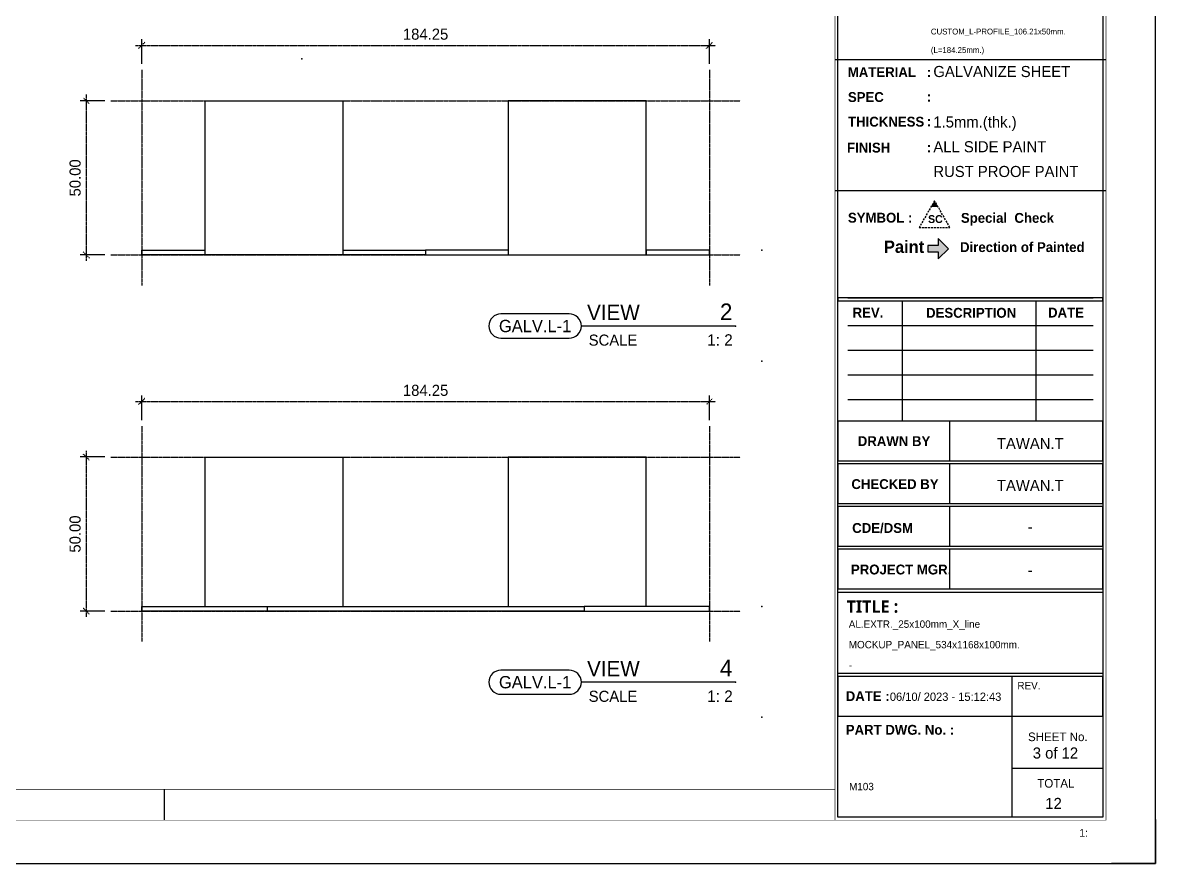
# Model space of a CAD drawing. Header units: millimetres. Extents: x -244126 to 368105, y -173968 to 259060.
# Drawn here: x 9336 to 9703.6, y 3898.1 to 4170.9 of the extents above; entities that cross this region are included whole.
import ezdxf
from ezdxf.enums import TextEntityAlignment as Align

# ---------------------------------------------------------------- set-up
doc = ezdxf.new("R2010")
doc.units = ezdxf.units.MM
doc.header["$MEASUREMENT"] = 0
for name, pattern in [('005_GG_TA_LINE', [13.75, 5, -1.25, 1.25, -1.25, 5]), ('ACAD_ISO04W100', [30, 24, -3, 0, -3]), ('BORDER2', [22.225, 6.35, -3.175, 6.35, -3.175, 0, -3.175]), ('CENTER', [2, 1.25, -0.25, 0.25, -0.25]), ('HIDDEN', [9.525, 6.35, -3.175]), ('TA_GL_000.00010', [0.000275, 0.0001, -2.5e-05, 2.5e-05, -2.5e-05, 0.0001]), ('TA_HL_003.00000', [19.5, 10.65, -8.85])]:
    doc.linetypes.add(name, pattern=pattern)
for name, color, linetype in [('000 - D I M', 6, 'Continuous'), ('000 - D I M 0.25', 6, 'Continuous'), ('000 - GRID', 8, 'CENTER'), ('000 - L I N E 0.1', 1, 'Continuous'), ('000 - SYMBOL CON', 1, 'Continuous'), ('000 - T E X T', 4, 'Continuous'), ('000 - TITLEBLOCK', 4, 'Continuous'), ('000 - WIPEOUT', 250, 'Continuous'), ('002 - STRUCTURAL STEEL', 4, 'Continuous'), ('FL-Support ii', 5, 'Continuous'), ('T E X T', 4, 'Continuous')]:
    doc.layers.add(name, color=color, linetype=linetype)
doc.styles.add('BROWALLIA', font='BrowalliaUPC.ttf')
doc.styles.add('Cetury Gothic', font='GOTHIC.TTF')
doc.styles.add('CORDIA', font='cordia.shx')
doc.styles.add('MtXpl_BrowalliaUPC', font='BrowalliaUPC.ttf')
doc.styles.add('MtXpl_Century_Gothic', font='GOTHICB.TTF')
doc.styles.add('MtXpl_Malgun_Gothic', font='malgunbd.ttf')
doc.styles.add('TA', font='Cordia New.ttf', dxfattribs={"height": 4.5})
doc.dimstyles.new('DIM E-E', dxfattribs={"dimscale": 2, "dimtxt": 0.18, "dimasz": 0.1, "dimexe": 0.1, "dimexo": 0.1, "dimgap": 0.09, "dimtad": 1, "dimtoh": 1, "dimzin": 0, "dimdsep": 46, "dimtxsty": 'CORDIA', "dimblk": 'OBLIQUE', "dimcen": 0.1, "dimdle": 0.1, "dimclrd": 40, "dimclre": 140, "dimclrt": 3, "dimadec": 0, "dimazin": 0, "dimtfac": 1, "dimtix": 1, "dimtmove": 2, "dimatfit": 3, "dimfxl": 1, "dimtolj": 1, "dimtzin": 0, "dimarcsym": 0})

# ---------------------------------------------------------------- blocks, each defined once
blk = doc.blocks.new('A$Cfd196da9')
at = {"color": 0, "linetype": 'ByBlock', "const_width": 0.1}
blk.add_lwpolyline([(-143.5, -98), (96.5, -98), (96.5, 99), (-143.5, 99)], close=True, dxfattribs=at)
blk = doc.blocks.new('*U1670')
h = blk.add_hatch(color=150)
h.dxf.hatch_style = 1
h.paths.add_polyline_path([(522.34, 214.96), (521.18, 212.96), (523.49, 212.96)])
at = {"layer": 'FL-Support ii'}
blk.add_hatch(color=1, dxfattribs=at).paths.add_polyline_path([(523.53, 200.43), (523.53, 202.76), (526.87, 199.42), (523.53, 196.08), (523.53, 198.41), (520.19, 198.41), (520.19, 200.43)])
at = {"color": 3, "linetype": 'Continuous'}
for p, q in [((578, 260.72), (490, 260.72)), ((578, 260.72), (490, 260.72)), ((578, 218.23), (490, 218.23)), ((511.81, 182.47), (511.81, 143.47)), ((555.19, 182.47), (555.19, 143.47)), ((494.21, 174.47), (573.79, 174.47)), ((527.24, 143.47), (527.24, 130.61)), ((527.24, 129.61), (527.24, 116.75)), ((527.24, 115.75), (527.24, 102.89)), ((527.24, 101.89), (527.24, 89.03)), ((547.4, 60.57), (547.4, 47.72)), ((547.4, 47.72), (547.4, 15)), ((547.4, 30.86), (577, 30.86))]:
    blk.add_line(p, q, dxfattribs=at)
at = {"color": 8, "linetype": 'Continuous'}
for p, q in [((494.21, 183.47), (573.79, 183.47)), ((494.21, 166.47), (573.79, 166.47)), ((494.21, 158.47), (573.79, 158.47)), ((494.21, 150.47), (573.79, 150.47))]:
    blk.add_line(p, q, dxfattribs=at)
at = {"color": 150, "linetype": 'HIDDEN', "ltscale": 0.1}
blk.add_lwpolyline([(517.34, 206.3), (527.34, 206.3), (522.34, 214.96), (517.34, 206.3)], dxfattribs=at)
at = {"color": 3, "linetype": 'Continuous'}
for points in [[(577, 182.47), (577, 183.47), (491, 183.47), (491, 182.47)], [(577, 130.61), (577, 143.47), (491, 143.47), (491, 130.61)], [(577, 116.75), (577, 129.61), (491, 129.61), (491, 116.75)], [(577, 102.89), (577, 115.75), (491, 115.75), (491, 102.89)], [(577, 89.03), (577, 101.89), (491, 101.89), (491, 89.03)], [(577, 88.03), (577, 61.57), (491, 61.57), (491, 88.03)], [(577, 47.72), (577, 60.57), (491, 60.57), (491, 47.72)], [(577, 47.72), (577, 15), (491, 15), (491, 47.72)]]:
    blk.add_lwpolyline(points, close=True, dxfattribs=at)
blk.add_point((317, 261))
at = {"layer": '000 - L I N E 0.1', "color": 21, "linetype": 'Continuous'}
blk.add_lwpolyline([(594, 14.24), (594, 0), (579.76, 0)], dxfattribs=at)
at = {"layer": '000 - T E X T', "color": 3}
blk.add_line((272.45, 14), (272.45, 24), dxfattribs=at)
at = {"layer": '000 - T E X T', "color": 3, "const_width": 0.2}
blk.add_lwpolyline([(578, 14), (490, 14), (490, 408), (578, 408)], close=True, dxfattribs=at)
at = {"layer": '000 - T E X T', "color": 3}
blk.add_lwpolyline([(577, 15), (491, 15), (491, 407), (577, 407)], close=True, dxfattribs=at)
at = {"layer": '000 - T E X T', "color": 3, "const_width": 0.2}
blk.add_lwpolyline([(10, 24), (490, 24)], dxfattribs=at)
at = {"layer": '000 - TITLEBLOCK', "color": 250}
blk.add_lwpolyline([(0, 0), (594, 0), (594, 420), (0, 420)], close=True, dxfattribs=at)
at = {"layer": 'FL-Support ii', "color": 5}
blk.add_lwpolyline([(523.53, 196.08), (526.87, 199.42), (523.53, 202.76), (523.53, 200.43), (520.19, 200.43), (520.19, 198.41), (523.53, 198.41)], close=True, dxfattribs=at)
at = {"layer": '000 - T E X T', "color": 3, "xscale": 2, "yscale": 2, "zscale": 2}
blk.add_blockref('A$Cfd196da9', (297, 210), dxfattribs=at)
at = {"color": 4, "style": 'Cetury Gothic'}
blk.add_text(' 1:', height=2.502, dxfattribs=at).set_placement((568.4, 8.64))
at = {"color": 4, "style": 'TA'}
blk.add_attdef('PAPER_SIZE', text='', height=2.5, dxfattribs=at).set_placement((568.6, 9.97), align=Align.MIDDLE_RIGHT)
blk.add_attdef('SCALE_SIZE', text='', height=2.5, dxfattribs=at).set_placement((573.51, 10.03), align=Align.MIDDLE_LEFT)
at = {"layer": '000 - D I M 0.25', "color": 2, "insert": (518.99, 202.05), "char_height": 4, "width": 134.2273, "attachment_point": 3, "style": 'BROWALLIA'}
blk.add_mtext('{\\fBrowalliaUPC|b1|i0|c222|p34;Paint}', dxfattribs=at)
at = {"layer": '000 - T E X T', "linetype": '005_GG_TA_LINE', "insert": (506.85, 55.4), "char_height": 2.6877, "attachment_point": 1, "style": 'Cetury Gothic'}
blk.add_mtext(' 06/10/ 2023 - 15:12:43 ', dxfattribs=at)
at = {"layer": '000 - T E X T', "color": 250, "style": 'TA'}
for tag, height, p in [('SUPERLINK', 2, (17.26, 415.77)), ('NAMEFILE', 2, (17.26, 411.76)), ('SC', 40, (3.36, 375.21))]:
    blk.add_attdef(tag, text='', height=height, dxfattribs=at).set_placement(p, align=Align.MIDDLE_LEFT)
at = {"layer": '000 - T E X T', "color": 4, "style": 'TA'}
for tag, height, p in [('NAME_JOB_1', 2, (523.67, 338.25)), ('NAME_JOB_2', 2, (523.67, 333.89)), ('NAME_PROJECT_1', 3, (493.81, 318.97)), ('NAME_PROJECT_2', 3, (493.81, 311.57)), ('NAME_PROJECT_3', 3, (493.81, 304.17)), ('CODE_VALUE_1', 1.9, (521.15, 289.12)), ('CODE_VALUE_2', 1.9, (521.15, 283.12)), ('PART_NAME_VALUE_1', 1.9, (521.15, 275.87)), ('PART_NAME_VALUE_2', 1.9, (521.15, 269.87)), ('PART_NAME_VALUE_3', 1.9, (521.15, 263.87)), ('MATTERIAL_VALUE_1', 3.6, (521.96, 256.9)), ('SPEC_VALUE', 3.6, (521.96, 248.68)), ('THICKNESS_VALUE', 3.6, (521.96, 240.53)), ('COATING_VALUE_1', 3.6, (521.96, 232.5)), ('COATING_VALUE_2', 3.6, (521.96, 224.47)), ('NAME_TITLE_1', 2.4, (494.51, 77.62)), ('NAME_TITLE_2', 2.4, (494.51, 70.96)), ('NAME_TITLE_3', 2.4, (494.51, 64.3)), ('DRAWING_NO1', 2.4, (494.61, 32.92)), ('DRAWING_NO2', 2.4, (494.61, 24.91))]:
    blk.add_attdef(tag, text='', height=height, dxfattribs=at).set_placement(p, align=Align.MIDDLE_LEFT)
for tag, p in [('NAME_DAFT', (553.41, 136.22)), ('NAME_CHECKED', (553.41, 122.6)), ('NAME_DESIGNER', (553.41, 109.21)), ('NAME_DESIGN_MGR', (553.41, 95.12))]:
    blk.add_attdef(tag, text='', height=3.6, dxfattribs=at).set_placement(p, align=Align.MIDDLE_CENTER)
for tag, p, height in [('REV', (553.53, 50.25), 3.75), ('NAME_REMARK', (55.29, 17.3), 4)]:
    blk.add_attdef(tag, p, '', height=height, dxfattribs=at)
at = {"layer": '000 - T E X T', "color": 4, "style": 'Cetury Gothic'}
for tag, p in [('SHEET_NO.', (561.58, 34)), ('TOTAL_SHEET_NO.', (560.97, 17.64))]:
    blk.add_attdef(tag, text='', height=3.6, dxfattribs=at).set_placement(p, align=Align.CENTER)
at = {"layer": 'T E X T', "color": 4, "linetype": '005_GG_TA_LINE'}
for s, height, style, p in [('MATERIAL', 3.2, 'MtXpl_Century_Gothic', (494.19, 255.1)), (':', 3.2, 'MtXpl_Century_Gothic', (519.82, 255.1)), ('SPEC', 3.2, 'MtXpl_Century_Gothic', (494.23, 247.02)), (':', 3.2, 'MtXpl_Century_Gothic', (519.82, 247.1)), ('THICKNESS', 3.2, 'MtXpl_Century_Gothic', (494.27, 239.02)), (':', 3.2, 'MtXpl_Century_Gothic', (519.82, 239.1)), ('FINISH', 3.2, 'MtXpl_Century_Gothic', (493.94, 230.61)), (':', 3.2, 'MtXpl_Century_Gothic', (519.82, 230.69)), ('SYMBOL :', 3.2, 'MtXpl_Century_Gothic', (494.23, 207.87)), ('Special  Check', 3.2, 'MtXpl_Century_Gothic', (530.9, 207.81)), ('Direction of Painted', 3.2, 'MtXpl_Century_Gothic', (530.62, 198.33)), ('REV.', 3.2, 'MtXpl_Century_Gothic', (495.75, 177.09)), ('DESCRIPTION', 3.2, 'MtXpl_Century_Gothic', (519.59, 177.01)), ('DATE', 3.2, 'MtXpl_Century_Gothic', (559.18, 177.09)), ('DRAWN BY', 3.2, 'MtXpl_Century_Gothic', (497.43, 135.38)), ('CHECKED BY', 3.2, 'MtXpl_Century_Gothic', (495.36, 121.44)), ('CDE/DSM', 3.2, 'MtXpl_Century_Gothic', (495.62, 107.2)), ('PROJECT MGR.', 3.2, 'MtXpl_Century_Gothic', (495.21, 93.73)), ('TITLE :', 4, 'MtXpl_Malgun_Gothic', (493.8, 81.32)), ('REV.', 2.4, 'Cetury Gothic', (549.23, 56.46)), ('DATE :', 3.2, 'MtXpl_Century_Gothic', (493.52, 52.64)), ('PART DWG. No. :', 3.2, 'MtXpl_Century_Gothic', (493.53, 41.72)), ('SHEET No.', 2.8, 'Cetury Gothic', (552.68, 39.65)), ('TOTAL', 2.8, 'Cetury Gothic', (555.68, 24.56))]:
    blk.add_text(s, height=height, dxfattribs=dict(at, style=style)).set_placement(p)
at = {"layer": 'T E X T', "color": 150, "insert": (520.24, 210.31), "char_height": 2.56, "attachment_point": 1, "style": 'Cetury Gothic'}
blk.add_mtext('{\\fCentury Gothic|b1|i0|c0|p34;SC}', dxfattribs=at)
blk = doc.blocks.new('*U608')
at = {"color": 0}
blk.add_wipeout([(0, -1.5), (71.55, -1.5), (71.55, 0), (0, 0)], dxfattribs=at).dxf.layer = '000 - WIPEOUT'
at = {"layer": '002 - STRUCTURAL STEEL', "color": 0, "linetype": 'ByBlock'}
blk.add_lwpolyline([(0, -1.5), (71.55, -1.5), (71.55, 0), (0, 0)], close=True, dxfattribs=at)
blk = doc.blocks.new('*U607')
at = {"color": 0}
blk.add_wipeout([(0, -1.5), (20.57, -1.5), (20.57, 0), (0, 0)], dxfattribs=at).dxf.layer = '000 - WIPEOUT'
at = {"layer": '002 - STRUCTURAL STEEL', "color": 0, "linetype": 'ByBlock'}
blk.add_lwpolyline([(0, -1.5), (20.57, -1.5), (20.57, 0), (0, 0)], close=True, dxfattribs=at)
blk = doc.blocks.new('*U609')
at = {"color": 0}
blk.add_wipeout([(0, -50), (44.72, -50), (44.72, 0), (0, 0)], dxfattribs=at).dxf.layer = '000 - WIPEOUT'
at = {"layer": '002 - STRUCTURAL STEEL', "color": 0, "linetype": 'ByBlock'}
blk.add_lwpolyline([(0, -50), (44.72, -50), (44.72, 0), (0, 0)], close=True, dxfattribs=at)
blk = doc.blocks.new('*U226')
at = {"color": 3}
blk.add_point((0, -50), dxfattribs=at)
at = {"layer": '000 - GRID', "color": 0, "linetype": 'ByBlock'}
blk.add_line((0, 10), (0, -60), dxfattribs=at)
at = {"layer": '000 - GRID', "color": 0}
blk.add_point((0, 0), dxfattribs=at)
at = {"style": 'TA', "flags": 1}
blk.add_attdef('LOCATION', (6, 6), '', height=4.5, dxfattribs=at)
blk = doc.blocks.new('*U259')
at = {"color": 3}
blk.add_point((0, -184.25), dxfattribs=at)
at = {"layer": '000 - GRID', "color": 0, "linetype": 'ByBlock'}
blk.add_line((0, 10), (0, -194.25), dxfattribs=at)
at = {"layer": '000 - GRID', "color": 0}
blk.add_point((0, 0), dxfattribs=at)
at = {"style": 'TA', "flags": 1}
blk.add_attdef('LOCATION', (6, 6), '', height=4.5, dxfattribs=at)
blk = doc.blocks.new('_Oblique')
at = {"color": 0, "linetype": 'ByBlock', "lineweight": -2}
blk.add_line((-0.5, -0.5), (0.5, 0.5), dxfattribs=at)
blk = doc.blocks.new('*D2694')
at = {"layer": '000 - D I M', "color": 40, "linetype": 'TA_GL_000.00010', "lineweight": -2, "transparency": 16777216}
blk.add_line((9356.64, 4147.53), (9356.64, 4093.53), dxfattribs=at)
at = {"layer": '000 - D I M', "color": 140, "linetype": 'ACAD_ISO04W100', "lineweight": -2, "transparency": 16777216}
for p, q in [((9362.64, 4145.53), (9354.64, 4145.53)), ((9362.64, 4095.53), (9354.64, 4095.53))]:
    blk.add_line(p, q, dxfattribs=at)
at = {"layer": 'Defpoints', "color": 0, "linetype": 'TA_GL_000.00010', "transparency": 16777216}
for p in [(9364.64, 4145.53), (9356.64, 4095.53), (9364.64, 4095.53)]:
    blk.add_point(p, dxfattribs=at)
at = {"layer": '000 - D I M', "color": 40, "linetype": 'TA_GL_000.00010', "lineweight": -2, "transparency": 16777216, "xscale": 2, "yscale": 2, "zscale": 2}
for p, rotation in [((9356.64, 4145.53), 90), ((9356.64, 4095.53), 270)]:
    blk.add_blockref('_Oblique', p, dxfattribs=dict(at, rotation=rotation))
at = {"layer": '000 - D I M', "color": 3, "linetype": 'TA_GL_000.00010', "transparency": 16777216, "insert": (9353.04, 4120.53), "char_height": 3.6, "attachment_point": 5, "rotation": 90, "style": 'CORDIA'}
blk.add_mtext('\\A1;50.00', dxfattribs=at)
blk = doc.blocks.new('*D2695')
at = {"layer": '000 - D I M', "color": 140, "linetype": 'ACAD_ISO04W100', "lineweight": -2, "transparency": 16777216}
for p, q in [((9374.64, 4157.53), (9374.64, 4165.53)), ((9558.89, 4157.53), (9558.89, 4165.53))]:
    blk.add_line(p, q, dxfattribs=at)
at = {"layer": '000 - D I M', "color": 40, "linetype": 'TA_GL_000.00010', "lineweight": -2, "transparency": 16777216}
blk.add_line((9372.64, 4163.53), (9560.89, 4163.53), dxfattribs=at)
at = {"layer": 'Defpoints', "color": 0, "linetype": 'TA_GL_000.00010', "transparency": 16777216}
for p in [(9558.89, 4163.53), (9374.64, 4155.53), (9558.89, 4155.53)]:
    blk.add_point(p, dxfattribs=at)
at = {"layer": '000 - D I M', "color": 40, "linetype": 'TA_GL_000.00010', "lineweight": -2, "transparency": 16777216, "xscale": 2, "yscale": 2, "zscale": 2, "rotation": 180}
blk.add_blockref('_Oblique', (9374.64, 4163.53), dxfattribs=at)
at = {"layer": '000 - D I M', "color": 40, "linetype": 'TA_GL_000.00010', "lineweight": -2, "transparency": 16777216, "xscale": 2, "yscale": 2, "zscale": 2}
blk.add_blockref('_Oblique', (9558.89, 4163.53), dxfattribs=at)
at = {"layer": '000 - D I M', "color": 3, "linetype": 'TA_GL_000.00010', "transparency": 16777216, "insert": (9466.77, 4167.13), "char_height": 3.6, "attachment_point": 5, "style": 'CORDIA'}
blk.add_mtext('\\A1;184.25', dxfattribs=at)
blk = doc.blocks.new('*U868')
at = {"color": 4}
blk.add_line((-4.26, 5.7), (-29.26, 5.7), dxfattribs=at)
at = {"linetype": 'TA_GL_000.00010'}
blk.add_point((0, 18), dxfattribs=at)
for p in [(-4.26, 5.7), (0, 0)]:
    blk.add_point(p)
at = {"layer": '000 - SYMBOL CON', "color": 0, "linetype": 'ByBlock'}
blk.add_lwpolyline([(-42.3, 7.66, 0.414214), (-44.26, 5.7, 0.414214), (-42.3, 3.74), (-31.22, 3.74, 0.414214), (-29.26, 5.7, 0.414214), (-31.22, 7.66)], format="xyb", close=True, dxfattribs=at)
at = {"color": 4, "linetype": 'BORDER2', "style": 'Cetury Gothic'}
blk.add_text('SCALE', height=1.8, dxfattribs=at).set_placement((-28.07, 2.51))
at = {"color": 0, "style": 'TA'}
for tag, p in [('HEADING2', (-28.33, 10.65)), ('HEADING', (-28.33, 6.65))]:
    blk.add_attdef(tag, p, '', height=2.5, dxfattribs=at)
for tag, height, p in [('LO', 2.7, (-4.76, 6.65)), ('SC', 1.85, (-4.7, 2.51))]:
    blk.add_attdef(tag, text='', height=height, dxfattribs=at).set_placement(p, align=Align.RIGHT)
at = {"layer": '000 - T E X T', "color": 0, "style": 'MtXpl_BrowalliaUPC'}
blk.add_attdef('NO.CODE', text='', height=2, dxfattribs=at).set_placement((-36.76, 5.7), align=Align.MIDDLE_CENTER)
blk = doc.blocks.new('*U610')
at = {"color": 0}
blk.add_wipeout([(0, -1.5), (102.86, -1.5), (102.86, 0), (0, 0)], dxfattribs=at).dxf.layer = '000 - WIPEOUT'
at = {"layer": '002 - STRUCTURAL STEEL', "color": 0, "linetype": 'ByBlock'}
blk.add_lwpolyline([(0, -1.5), (102.86, -1.5), (102.86, 0), (0, 0)], close=True, dxfattribs=at)
blk = doc.blocks.new('*U611')
at = {"color": 0}
blk.add_wipeout([(0, -1.5), (40.7, -1.5), (40.7, 0), (0, 0)], dxfattribs=at).dxf.layer = '000 - WIPEOUT'
at = {"layer": '002 - STRUCTURAL STEEL', "color": 0, "linetype": 'ByBlock'}
blk.add_lwpolyline([(0, -1.5), (40.7, -1.5), (40.7, 0), (0, 0)], close=True, dxfattribs=at)
blk = doc.blocks.new('*D2690')
at = {"layer": '000 - D I M', "color": 140, "linetype": 'ACAD_ISO04W100', "lineweight": -2, "transparency": 16777216}
for p, q in [((9362.64, 4029.97), (9354.64, 4029.97)), ((9362.64, 3979.97), (9354.64, 3979.97))]:
    blk.add_line(p, q, dxfattribs=at)
at = {"layer": '000 - D I M', "color": 40, "linetype": 'TA_GL_000.00010', "lineweight": -2, "transparency": 16777216}
blk.add_line((9356.64, 4031.97), (9356.64, 3977.97), dxfattribs=at)
at = {"layer": 'Defpoints', "color": 0, "linetype": 'TA_GL_000.00010', "transparency": 16777216}
for p in [(9364.64, 4029.97), (9356.64, 3979.97), (9364.64, 3979.97)]:
    blk.add_point(p, dxfattribs=at)
at = {"layer": '000 - D I M', "color": 40, "linetype": 'TA_GL_000.00010', "lineweight": -2, "transparency": 16777216, "xscale": 2, "yscale": 2, "zscale": 2}
for p, rotation in [((9356.64, 4029.97), 90), ((9356.64, 3979.97), 270)]:
    blk.add_blockref('_Oblique', p, dxfattribs=dict(at, rotation=rotation))
at = {"layer": '000 - D I M', "color": 3, "linetype": 'TA_GL_000.00010', "transparency": 16777216, "insert": (9353.04, 4004.97), "char_height": 3.6, "attachment_point": 5, "rotation": 90, "style": 'CORDIA'}
blk.add_mtext('\\A1;50.00', dxfattribs=at)
blk = doc.blocks.new('*D2691')
at = {"layer": '000 - D I M', "color": 40, "linetype": 'TA_GL_000.00010', "lineweight": -2, "transparency": 16777216}
blk.add_line((9372.64, 4047.97), (9560.89, 4047.97), dxfattribs=at)
at = {"layer": '000 - D I M', "color": 140, "linetype": 'ACAD_ISO04W100', "lineweight": -2, "transparency": 16777216}
for p, q in [((9374.64, 4041.97), (9374.64, 4049.97)), ((9558.89, 4041.97), (9558.89, 4049.97))]:
    blk.add_line(p, q, dxfattribs=at)
at = {"layer": 'Defpoints', "color": 0, "linetype": 'TA_GL_000.00010', "transparency": 16777216}
for p in [(9558.89, 4047.97), (9374.64, 4039.97), (9558.89, 4039.97)]:
    blk.add_point(p, dxfattribs=at)
at = {"layer": '000 - D I M', "color": 40, "linetype": 'TA_GL_000.00010', "lineweight": -2, "transparency": 16777216, "xscale": 2, "yscale": 2, "zscale": 2, "rotation": 180}
blk.add_blockref('_Oblique', (9374.64, 4047.97), dxfattribs=at)
at = {"layer": '000 - D I M', "color": 40, "linetype": 'TA_GL_000.00010', "lineweight": -2, "transparency": 16777216, "xscale": 2, "yscale": 2, "zscale": 2}
blk.add_blockref('_Oblique', (9558.89, 4047.97), dxfattribs=at)
at = {"layer": '000 - D I M', "color": 3, "linetype": 'TA_GL_000.00010', "transparency": 16777216, "insert": (9466.77, 4051.57), "char_height": 3.6, "attachment_point": 5, "style": 'CORDIA'}
blk.add_mtext('\\A1;184.25', dxfattribs=at)

msp = doc.modelspace()

# ---------------------------------------------------------------- block references
at = {"color": 2, "linetype": 'TA_HL_003.00000'}
ref = msp.add_blockref('*U1670', (9109.59525, 3898.13396), dxfattribs=at)
ref.add_attrib('PART_NAME_VALUE_2', 'CUSTOM_L-PROFILE_106.21x50mm.', dxfattribs={"layer": '000 - T E X T', "color": 4, "height": 1.9, "style": 'TA'}).set_placement((9630.74377, 4168.00831), align=Align.MIDDLE_LEFT)
ref.add_attrib('PART_NAME_VALUE_3', '(L=184.25mm.)', dxfattribs={"layer": '000 - T E X T', "color": 4, "height": 1.9, "style": 'TA'}).set_placement((9630.74377, 4162.00831), align=Align.MIDDLE_LEFT)
ref.add_attrib('MATTERIAL_VALUE_1', 'GALVANIZE SHEET', dxfattribs={"layer": '000 - T E X T', "color": 4, "height": 3.6, "style": 'TA'}).set_placement((9631.55211, 4155.03746), align=Align.MIDDLE_LEFT)
ref.add_attrib('THICKNESS_VALUE', '1.5mm.(thk.)', dxfattribs={"layer": '000 - T E X T', "color": 4, "height": 3.6, "style": 'TA'}).set_placement((9631.55211, 4138.66241), align=Align.MIDDLE_LEFT)
ref.add_attrib('COATING_VALUE_1', 'ALL SIDE PAINT', dxfattribs={"layer": '000 - T E X T', "color": 4, "height": 3.6, "style": 'TA'}).set_placement((9631.55211, 4130.63417), align=Align.MIDDLE_LEFT)
ref.add_attrib('COATING_VALUE_2', 'RUST PROOF PAINT', dxfattribs={"layer": '000 - T E X T', "color": 4, "height": 3.6, "style": 'TA'}).set_placement((9631.55211, 4122.60594), align=Align.MIDDLE_LEFT)
ref.add_attrib('NAME_DAFT', 'TAWAN.T', dxfattribs={"layer": '000 - T E X T', "color": 4, "height": 3.6, "style": 'TA'}).set_placement((9663.00622, 4034.35004), align=Align.MIDDLE_CENTER)
ref.add_attrib('NAME_CHECKED', 'TAWAN.T', dxfattribs={"layer": '000 - T E X T', "color": 4, "height": 3.6, "style": 'TA'}).set_placement((9663.00622, 4020.72913), align=Align.MIDDLE_CENTER)
ref.add_attrib('NAME_DESIGNER', '-', dxfattribs={"layer": '000 - T E X T', "color": 4, "height": 3.6, "style": 'TA'}).set_placement((9663.00622, 4007.34522), align=Align.MIDDLE_CENTER)
ref.add_attrib('NAME_DESIGN_MGR', '-', dxfattribs={"layer": '000 - T E X T', "color": 4, "height": 3.6, "style": 'TA'}).set_placement((9663.00622, 3993.25033), align=Align.MIDDLE_CENTER)
ref.add_attrib('NAME_TITLE_1', 'AL.EXTR._25x100mm_X_line', dxfattribs={"layer": '000 - T E X T', "color": 4, "height": 2.4, "style": 'TA'}).set_placement((9604.1018, 3975.7513), align=Align.MIDDLE_LEFT)
ref.add_attrib('NAME_TITLE_2', 'MOCKUP_PANEL_534x1168x100mm.', dxfattribs={"layer": '000 - T E X T', "color": 4, "height": 2.4, "style": 'TA'}).set_placement((9604.1018, 3969.0913), align=Align.MIDDLE_LEFT)
ref.add_attrib('NAME_TITLE_3', '-', dxfattribs={"layer": '000 - T E X T', "color": 4, "height": 2.4, "style": 'TA'}).set_placement((9604.1018, 3962.4313), align=Align.MIDDLE_LEFT)
ref.add_attrib('DRAWING_NO2', 'M103', dxfattribs={"layer": '000 - T E X T', "color": 4, "height": 2.4, "style": 'TA'}).set_placement((9604.20612, 3923.04846), align=Align.MIDDLE_LEFT)
ref.add_attrib('SHEET_NO.', '3 of 12', dxfattribs={"layer": '000 - T E X T', "color": 4, "height": 3.6, "style": 'Cetury Gothic'}).set_placement((9671.17419, 3932.13171), align=Align.CENTER)
ref.add_attrib('TOTAL_SHEET_NO.', '12', dxfattribs={"layer": '000 - T E X T', "color": 4, "height": 3.6, "style": 'Cetury Gothic'}).set_placement((9670.56109, 3915.7738), align=Align.CENTER)

# ---------------------------------------------------------------- dimensions: what is measured, and where the dimension line sits
at = {"layer": '000 - D I M', "linetype": 'TA_GL_000.00010'}
for base, p1, p2, picture, middle in [((9558.89297, 4163.52898), (9374.64097, 4155.52898), (9558.89297, 4155.52898), '*D2695', (9466.76697, 4167.12898)), ((9558.89297, 4047.96855), (9374.64097, 4039.96855), (9558.89297, 4039.96855), '*D2691', (9466.76697, 4051.56855))]:
    dim = msp.add_linear_dim(base=base, p1=p1, p2=p2, dimstyle='DIM E-E', override={"dimscale": 20}, dxfattribs=at)
    dim.commit()
    dim.dimension.update_dxf_attribs({"geometry": picture, "text_midpoint": middle})
for base, p1, p2, picture, middle in [((9356.64097, 4095.52898), (9364.64097, 4145.52898), (9364.64097, 4095.52898), '*D2694', (9353.04097, 4120.52898)), ((9356.64097, 3979.96855), (9364.64097, 4029.96855), (9364.64097, 3979.96855), '*D2690', (9353.04097, 4004.96855))]:
    dim = msp.add_linear_dim(base=base, p1=p1, p2=p2, angle=90, dimstyle='DIM E-E', override={"dimscale": 20}, dxfattribs=at)
    dim.commit()
    dim.dimension.update_dxf_attribs({"geometry": picture, "text_midpoint": middle})

# ---------------------------------------------------------------- next in the draw order: block references
at = {"color": 2, "xscale": -1, "rotation": 180}
for name, p in [('*U608', (9395.21279, 4095.52898)), ('*U609', (9395.21279, 3979.96855))]:
    msp.add_blockref(name, p, dxfattribs=at)
at = {"color": 2, "rotation": 180}
msp.add_blockref('*U609', (9538.32114, 3979.96855), dxfattribs=at)

# ---------------------------------------------------------------- next in the draw order: block references
at = {"color": 2, "xscale": -1, "rotation": 180}
msp.add_blockref('*U607', (9374.64097, 4095.52898), dxfattribs=at)
at = {"color": 2, "rotation": 180}
msp.add_blockref('*U608', (9538.32114, 4095.52898), dxfattribs=at)
at = {"layer": '000 - GRID', "linetype": 'TA_GL_000.00010', "rotation": 90}
msp.add_blockref('*U259', (9374.64097, 4029.96855), dxfattribs=at)
at = {"layer": '000 - T E X T', "xscale": 2, "yscale": 2, "zscale": 2}
msp.add_blockref('*U868', (9575.83653, 3945.50916), dxfattribs=at).add_auto_attribs({'NO.CODE': 'GALV.L-1', 'HEADING': 'VIEW', 'LO': '4', 'SC': '1: 2'})

# ---------------------------------------------------------------- next in the draw order: block references
at = {"color": 4, "xscale": -1, "rotation": 180}
for name, p in [('*U609', (9395.21279, 4095.52898)), ('*U610', (9415.3374, 3979.96855))]:
    msp.add_blockref(name, p, dxfattribs=at)
at = {"color": 2, "rotation": 180}
msp.add_blockref('*U607', (9558.89297, 4095.52898), dxfattribs=at)
at = {"layer": '000 - GRID', "linetype": 'TA_GL_000.00010'}
msp.add_blockref('*U226', (9374.64097, 4145.52898), dxfattribs=at)

# ---------------------------------------------------------------- next in the draw order: block references
at = {"color": 4, "rotation": 180}
for name, p in [('*U609', (9538.32114, 4095.52898)), ('*U611', (9558.89297, 3979.96855))]:
    msp.add_blockref(name, p, dxfattribs=at)
at = {"color": 4, "xscale": -1, "rotation": 180}
msp.add_blockref('*U611', (9374.64097, 3979.96855), dxfattribs=at)
at = {"layer": '000 - GRID', "linetype": 'TA_GL_000.00010'}
msp.add_blockref('*U226', (9558.89297, 4145.52898), dxfattribs=at)

# ---------------------------------------------------------------- next in the draw order: block references
at = {"layer": '000 - GRID', "linetype": 'TA_GL_000.00010', "rotation": 90}
for p in [(9374.64097, 4145.52898), (9374.64097, 4095.52898), (9374.64097, 3979.96855)]:
    msp.add_blockref('*U259', p, dxfattribs=at)
at = {"layer": '000 - GRID', "linetype": 'TA_GL_000.00010'}
for p in [(9374.64097, 4029.96855), (9558.89297, 4029.96855)]:
    msp.add_blockref('*U226', p, dxfattribs=at)
at = {"layer": '000 - T E X T', "xscale": 2, "yscale": 2, "zscale": 2}
msp.add_blockref('*U868', (9575.83653, 4061.0696), dxfattribs=at).add_auto_attribs({'NO.CODE': 'GALV.L-1', 'HEADING': 'VIEW', 'LO': '2', 'SC': '1: 2'})

doc.saveas('drawing.dxf')
